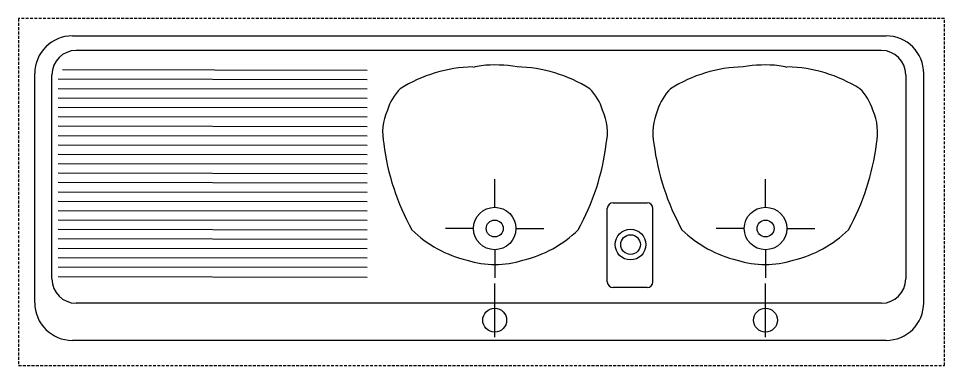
# Model space of a CAD drawing. Header units: metres. Extents: x -2370498 to 1228044, y -644254 to 236701.
# Drawn here: x 233453 to 240363, y 133579 to 136170 of the extents above; entities that cross this region are included whole.
import ezdxf

# ---------------------------------------------------------------- set-up
doc = ezdxf.new("R2010")
doc.units = ezdxf.units.M
doc.header["$MEASUREMENT"] = 0
doc.linetypes.add('AI9-LType1', pattern=[0.879429, 0.586286, -0.293143])

# ---------------------------------------------------------------- blocks, each defined once
blk = doc.blocks.new('20')
at = {"color": 0, "linetype": 'AI9-LType1'}
for p, q in [((3814.62, 13586.87), (3814.62, 13516.51)), ((4002.23, 13586.87), (3814.62, 13586.87)), ((4002.23, 13516.51), (4002.23, 13586.87)), ((3814.62, 13516.51), (4002.23, 13516.51))]:
    blk.add_line(p, q, dxfattribs=at)
at = {"color": 0}
for p, q in [((3825.54, 13583.34), (3990.4, 13583.34)), ((3989.47, 13580.38), (3826.3, 13580.38)), ((3817.91, 13529.24), (3817.91, 13575.71)), ((3885.26, 13576.35), (3823.56, 13576.44)), ((3998.03, 13529.24), (3998.03, 13575.71)), ((3821.39, 13534.05), (3821.39, 13575.47)), ((3885.26, 13574.44), (3822.67, 13574.54)), ((3994.37, 13575.47), (3994.37, 13534.05)), ((3885.26, 13572.54), (3822.67, 13572.63)), ((3885.26, 13570.64), (3822.67, 13570.73)), ((3885.26, 13568.73), (3822.67, 13568.83)), ((3885.26, 13566.83), (3822.67, 13566.92)), ((3885.26, 13564.92), (3822.67, 13565.02)), ((3885.26, 13563.02), (3822.67, 13563.11)), ((3885.26, 13561.11), (3822.67, 13561.21)), ((3885.26, 13559.21), (3822.67, 13559.3)), ((3885.26, 13557.3), (3822.67, 13557.4)), ((3885.26, 13555.4), (3822.67, 13555.49)), ((3885.26, 13553.49), (3822.67, 13553.59)), ((3911.1, 13548.59), (3911.1, 13554.27)), ((3965.98, 13548.59), (3965.98, 13554.27)), ((3885.26, 13551.59), (3822.67, 13551.68)), ((3885.26, 13549.68), (3822.67, 13549.78)), ((3935.1, 13549.5), (3941.99, 13549.5)), ((3885.26, 13547.78), (3822.67, 13547.87)), ((3933.92, 13533.47), (3933.92, 13548.33)), ((3943.16, 13533.47), (3943.16, 13548.33)), ((3885.26, 13545.88), (3822.67, 13545.97)), ((3885.26, 13543.97), (3822.67, 13544.06)), ((3906.8, 13544.29), (3901.12, 13544.29)), ((3915.41, 13544.29), (3921.09, 13544.29)), ((3961.68, 13544.29), (3956, 13544.29)), ((3970.28, 13544.29), (3975.96, 13544.29)), ((3885.26, 13542.07), (3822.67, 13542.16)), ((3885.26, 13540.16), (3822.67, 13540.26)), ((3911.1, 13539.99), (3911.1, 13534.3)), ((3965.98, 13539.99), (3965.98, 13534.3)), ((3885.26, 13538.26), (3822.67, 13538.35)), ((3885.26, 13536.35), (3822.67, 13536.45)), ((3822.67, 13534.54), (3885.26, 13534.45)), ((3911.1, 13522.24), (3911.1, 13533.16)), ((3965.98, 13522.24), (3965.98, 13533.16)), ((3941.99, 13532.3), (3935.1, 13532.3)), ((3989.47, 13529.14), (3826.3, 13529.14)), ((3990.4, 13521.6), (3825.54, 13521.6))]:
    blk.add_line(p, q, dxfattribs=at)
for centre, radius in [((3911.1, 13544.29), 4.3), ((3965.98, 13544.29), 4.3), ((3911.1, 13544.29), 1.72), ((3965.98, 13544.29), 1.72), ((3938.62, 13541.03), 3.11), ((3938.62, 13541.03), 1.99), ((3911.1, 13525.69), 2.42), ((3965.98, 13525.69), 2.42)]:
    blk.add_circle(centre, radius, dxfattribs=at)
for points in [[(3825.54, 13583.34), (3821.33, 13583.34), (3817.91, 13579.92), (3817.91, 13575.71)], [(3998.03, 13575.71), (3998.03, 13579.92), (3994.61, 13583.34), (3990.4, 13583.34)], [(3826.3, 13580.38), (3823.59, 13580.38), (3821.39, 13578.18), (3821.39, 13575.47)], [(3994.37, 13575.47), (3994.37, 13578.18), (3992.17, 13580.38), (3989.47, 13580.38)], [(3915.66, 13577.07), (3913.25, 13577.48), (3910.79, 13577.55), (3908.36, 13577.3)], [(3968.73, 13577.3), (3966.29, 13577.55), (3963.83, 13577.48), (3961.43, 13577.07)], [(3906.68, 13577.07), (3901.47, 13576.92), (3896.4, 13575.39), (3891.98, 13572.64)], [(3908.36, 13577.3), (3907.81, 13577.21), (3907.26, 13577.08), (3906.72, 13576.93)], [(3930.36, 13572.64), (3925.94, 13575.39), (3920.86, 13576.92), (3915.66, 13577.07)], [(3961.43, 13577.07), (3956.22, 13576.92), (3951.15, 13575.39), (3946.73, 13572.64)], [(3970.37, 13576.93), (3969.83, 13577.08), (3969.28, 13577.21), (3968.73, 13577.3)], [(3985.1, 13572.64), (3980.68, 13575.39), (3975.61, 13576.92), (3970.41, 13577.07)], [(3891.98, 13572.64), (3890.76, 13571.42), (3889.86, 13569.91), (3889.37, 13568.26)], [(3932.97, 13568.26), (3932.48, 13569.91), (3931.58, 13571.42), (3930.36, 13572.64)], [(3946.73, 13572.64), (3945.5, 13571.42), (3944.6, 13569.91), (3944.11, 13568.26)], [(3987.72, 13568.26), (3987.23, 13569.91), (3986.32, 13571.42), (3985.1, 13572.64)], [(3889.37, 13568.26), (3888.41, 13566.11), (3888.15, 13563.73), (3888.62, 13561.43)], [(3933.71, 13561.43), (3934.18, 13563.73), (3933.92, 13566.11), (3932.97, 13568.26)], [(3944.11, 13568.26), (3943.16, 13566.11), (3942.9, 13563.73), (3943.37, 13561.43)], [(3988.46, 13561.43), (3988.93, 13563.73), (3988.67, 13566.11), (3987.72, 13568.26)], [(3888.62, 13561.43), (3889.39, 13555.33), (3891.32, 13549.42), (3894.31, 13544.04)], [(3928.03, 13544.04), (3931.01, 13549.42), (3932.94, 13555.33), (3933.72, 13561.43)], [(3943.37, 13561.43), (3944.14, 13555.33), (3946.07, 13549.42), (3949.05, 13544.04)], [(3982.78, 13544.04), (3985.76, 13549.42), (3987.69, 13555.33), (3988.46, 13561.43)], [(3935.1, 13549.5), (3934.45, 13549.5), (3933.92, 13548.97), (3933.92, 13548.33)], [(3943.16, 13548.33), (3943.16, 13548.97), (3942.64, 13549.5), (3941.99, 13549.5)], [(3894.31, 13544.04), (3897.41, 13541), (3901.29, 13538.86), (3905.52, 13537.84)], [(3916.82, 13537.84), (3921.05, 13538.86), (3924.93, 13541), (3928.03, 13544.04)], [(3949.05, 13544.04), (3952.16, 13541), (3956.03, 13538.86), (3960.26, 13537.84)], [(3971.57, 13537.84), (3975.8, 13538.86), (3979.67, 13541), (3982.78, 13544.04)], [(3905.52, 13537.84), (3909.21, 13536.73), (3913.14, 13536.73), (3916.82, 13537.84)], [(3960.26, 13537.84), (3963.94, 13536.73), (3967.88, 13536.73), (3971.57, 13537.84)], [(3821.39, 13534.05), (3821.39, 13531.34), (3823.59, 13529.14), (3826.3, 13529.14)], [(3933.92, 13533.47), (3933.92, 13532.82), (3934.45, 13532.3), (3935.1, 13532.3)], [(3941.99, 13532.3), (3942.64, 13532.3), (3943.16, 13532.82), (3943.16, 13533.47)], [(3989.47, 13529.14), (3992.17, 13529.14), (3994.37, 13531.34), (3994.37, 13534.05)], [(3817.91, 13529.24), (3817.91, 13525.02), (3821.33, 13521.6), (3825.54, 13521.6)], [(3990.4, 13521.6), (3994.61, 13521.6), (3998.03, 13525.02), (3998.03, 13529.24)]]:
    blk.add_open_spline(points, degree=3, dxfattribs=at)

msp = doc.modelspace()

# ---------------------------------------------------------------- block references
at = {"xscale": 36.83042827041404, "yscale": 36.83042827041404, "zscale": 36.83042827041404}
msp.add_blockref('20', (92958.88172, -364240.31346), dxfattribs=at)

doc.saveas('drawing.dxf')
